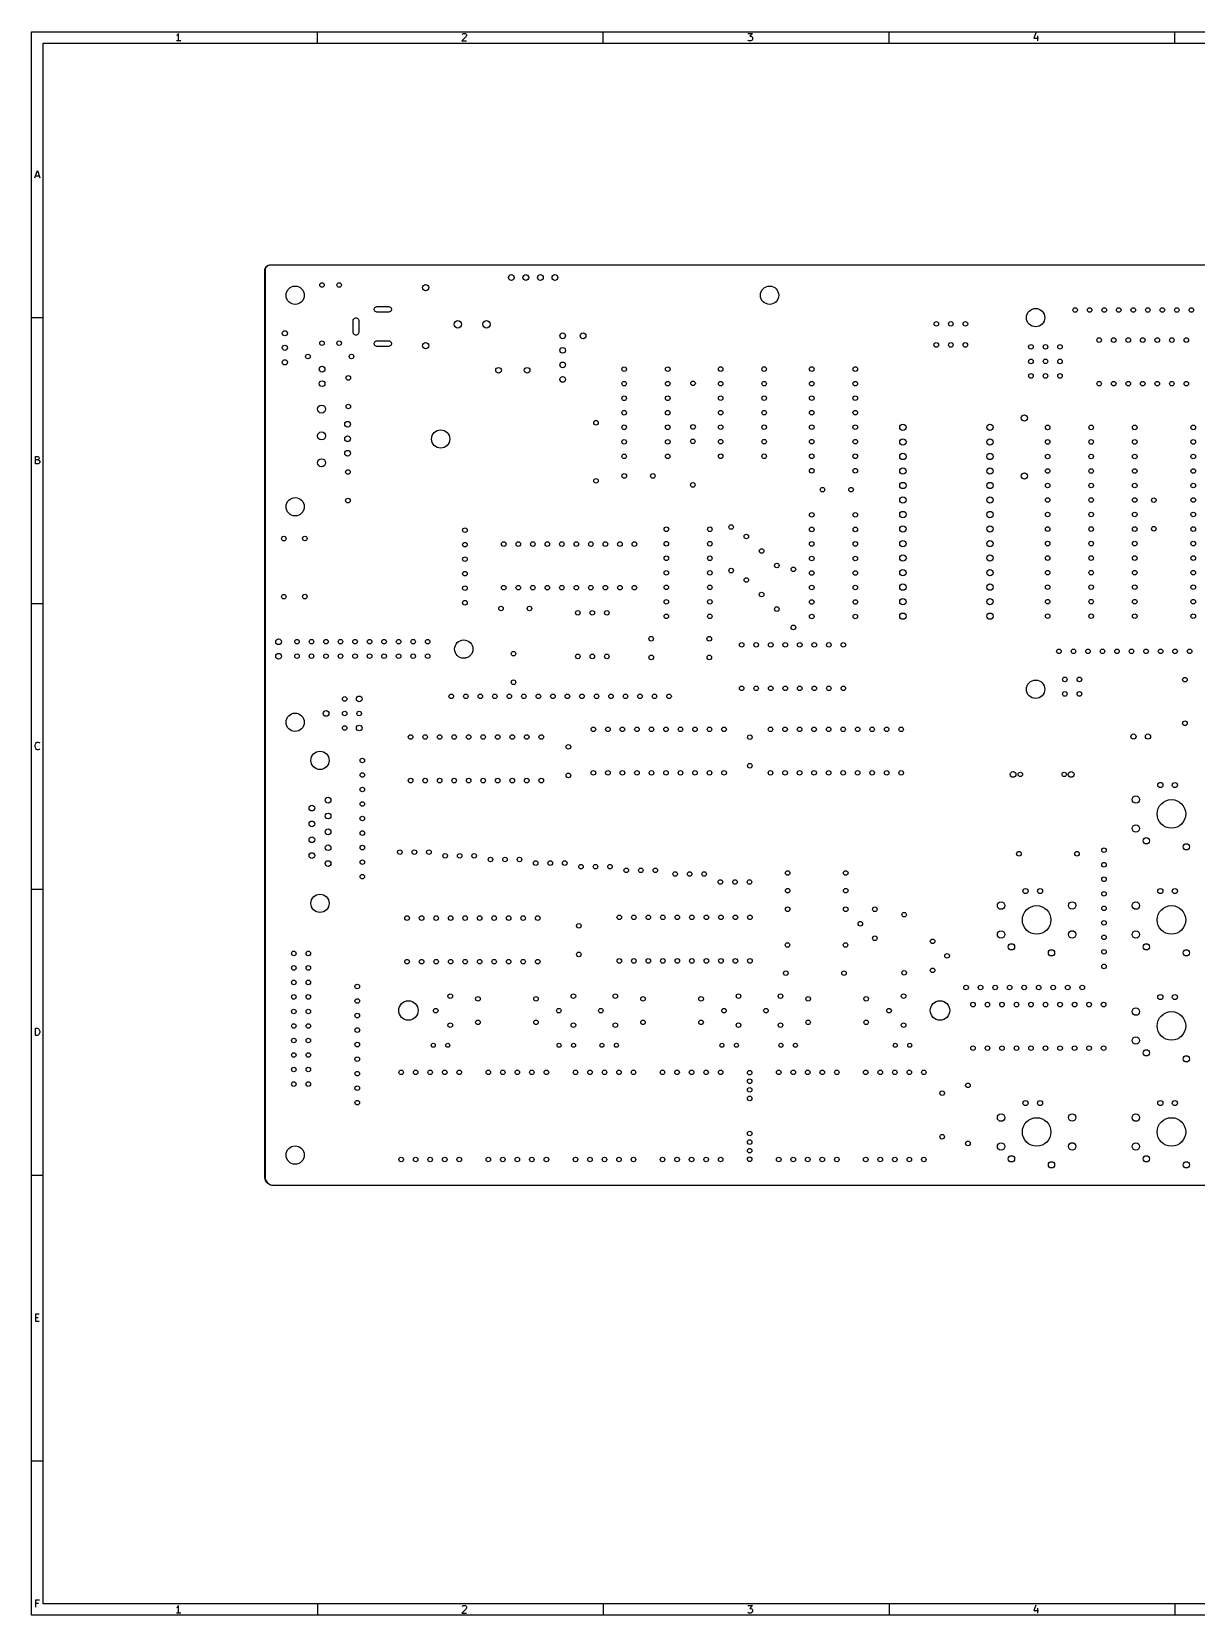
# Model space of a CAD drawing. Extents: x 10 to 416, y -287 to -10.
# Drawn here: x 10 to 213.8, y -287 to -10 of the extents above; entities that cross this region are included whole.
import ezdxf

# ---------------------------------------------------------------- set-up
doc = ezdxf.new("R2010")
doc.units = 0
doc.layers.add('BLACK', color=7, linetype='CONTINUOUS')

msp = doc.modelspace()

# ---------------------------------------------------------------- linework, layer by layer
at = {"layer": 'BLACK', "linetype": 'CONTINUOUS'}
for p, q in [((10, -10), (409.989, -10)), ((10, -287.0022), (10, -10)), ((35.470112, -10.603128), (35.346303, -10.665033)), ((35.593922, -10.479319), (35.470112, -10.603128)), ((35.717731, -10.293604), (35.593922, -10.479319)), ((35.717731, -11.593604), (35.717731, -10.293604)), ((60, -12), (60, -10)), ((86.027255, -10.850747), (85.284398, -11.593604)), ((85.346303, -10.417414), (85.408207, -10.355509)), ((85.408207, -10.355509), (85.532017, -10.293604)), ((85.532017, -10.293604), (85.841541, -10.293604)), ((85.841541, -10.293604), (85.96535, -10.355509)), ((85.96535, -10.355509), (86.027255, -10.417414)), ((86.027255, -10.417414), (86.08916, -10.541223)), ((86.08916, -10.665033), (86.027255, -10.850747)), ((86.08916, -10.541223), (86.08916, -10.665033)), ((110, -12), (110, -10)), ((135.284398, -10.293604), (136.08916, -10.293604)), ((136.08916, -10.293604), (135.655826, -10.788842)), ((135.655826, -10.788842), (135.841541, -10.788842)), ((135.841541, -10.788842), (135.96535, -10.850747)), ((135.96535, -10.850747), (136.027255, -10.912652)), ((136.027255, -10.912652), (136.08916, -11.036461)), ((136.08916, -11.036461), (136.08916, -11.345985)), ((160, -12), (160, -10)), ((185.655826, -10.2317), (185.346303, -11.160271)), ((185.96535, -10.726938), (185.96535, -11.593604)), ((210, -12), (210, -10)), ((12, -12), (407.989, -12)), ((12, -285.0022), (12, -12)), ((36.08916, -11.593604), (35.346303, -11.593604)), ((85.284398, -11.593604), (86.08916, -11.593604)), ((135.346303, -11.5317), (135.284398, -11.469795)), ((135.470112, -11.593604), (135.346303, -11.5317)), ((135.841541, -11.593604), (135.470112, -11.593604)), ((135.96535, -11.5317), (135.841541, -11.593604)), ((136.027255, -11.469795), (135.96535, -11.5317)), ((136.08916, -11.345985), (136.027255, -11.469795)), ((185.346303, -11.160271), (186.151064, -11.160271)), ((10.566666, -35.593604), (10.999999, -34.293604)), ((10.690476, -35.222176), (11.309523, -35.222176)), ((10.999999, -34.293604), (11.433333, -35.593604)), ((50.775, -51.8), (50.790572, -51.622011)), ((50.775, -210.274975), (50.775, -51.8)), ((50.790572, -51.622011), (50.836815, -51.449429)), ((50.854625, -51.546688), (50.825, -51.714699)), ((50.825, -51.714699), (50.825, -51.8)), ((50.825, -51.8), (50.825, -210.27827)), ((50.836815, -51.449429), (50.912324, -51.2875)), ((50.912975, -51.386373), (50.854625, -51.546688)), ((50.912324, -51.2875), (51.014804, -51.141143)), ((50.998276, -51.238627), (50.912975, -51.386373)), ((51.107938, -51.107938), (50.998276, -51.238627)), ((51.014804, -51.141143), (51.141143, -51.014804)), ((51.238627, -50.998276), (51.107938, -51.107938)), ((51.141143, -51.014804), (51.2875, -50.912324)), ((51.386373, -50.912975), (51.238627, -50.998276)), ((51.2875, -50.912324), (51.449429, -50.836815)), ((51.546688, -50.854625), (51.386373, -50.912975)), ((51.449429, -50.836815), (51.622011, -50.790572)), ((51.714699, -50.825), (51.546688, -50.854625)), ((51.622011, -50.790572), (51.8, -50.775)), ((51.8, -50.825), (51.714699, -50.825)), ((51.8, -50.775), (298.474697, -50.775)), ((298.474697, -50.825), (51.8, -50.825)), ((70.040911, -58.259493), (70.133207, -58.167197)), ((70.133207, -58.167197), (70.246246, -58.101934)), ((70.246246, -58.101934), (70.372325, -58.068152)), ((70.372325, -58.068152), (70.437588, -58.063874)), ((70.437588, -58.063874), (72.437588, -58.063874)), ((72.437588, -58.063874), (72.502851, -58.068152)), ((72.502851, -58.068152), (72.62893, -58.101934)), ((72.62893, -58.101934), (72.741969, -58.167197)), ((72.741969, -58.167197), (72.834265, -58.259493)), ((10, -60), (12, -60)), ((66.237588, -60.563874), (66.241866, -60.498611)), ((66.237588, -62.563874), (66.237588, -60.563874)), ((66.241866, -60.498611), (66.275648, -60.372532)), ((66.275648, -60.372532), (66.340911, -60.259493)), ((66.340911, -60.259493), (66.433207, -60.167197)), ((66.433207, -60.167197), (66.546246, -60.101934)), ((66.546246, -60.101934), (66.672325, -60.068152)), ((66.672325, -60.068152), (66.802851, -60.068152)), ((66.802851, -60.068152), (66.92893, -60.101934)), ((66.92893, -60.101934), (67.041969, -60.167197)), ((67.041969, -60.167197), (67.134265, -60.259493)), ((67.134265, -60.259493), (67.199528, -60.372532)), ((67.199528, -60.372532), (67.23331, -60.498611)), ((67.23331, -60.498611), (67.237588, -60.563874)), ((67.237588, -60.563874), (67.237588, -62.563874)), ((69.941866, -58.498611), (69.975648, -58.372532)), ((69.941866, -58.629137), (69.941866, -58.498611)), ((69.975648, -58.755216), (69.941866, -58.629137)), ((69.975648, -58.372532), (70.040911, -58.259493)), ((70.040911, -58.868255), (69.975648, -58.755216)), ((70.133207, -58.960551), (70.040911, -58.868255)), ((70.246246, -59.025814), (70.133207, -58.960551)), ((70.372325, -59.059596), (70.246246, -59.025814)), ((70.437588, -59.063874), (70.372325, -59.059596)), ((72.437588, -59.063874), (70.437588, -59.063874)), ((72.502851, -59.059596), (72.437588, -59.063874)), ((72.62893, -59.025814), (72.502851, -59.059596)), ((72.741969, -58.960551), (72.62893, -59.025814)), ((72.834265, -58.868255), (72.741969, -58.960551)), ((72.834265, -58.259493), (72.899528, -58.372532)), ((72.899528, -58.755216), (72.834265, -58.868255)), ((72.899528, -58.372532), (72.93331, -58.498611)), ((72.93331, -58.629137), (72.899528, -58.755216)), ((72.93331, -58.498611), (72.93331, -58.629137)), ((66.241866, -62.629137), (66.237588, -62.563874)), ((66.275648, -62.755216), (66.241866, -62.629137)), ((66.340911, -62.868255), (66.275648, -62.755216)), ((66.433207, -62.960551), (66.340911, -62.868255)), ((66.546246, -63.025814), (66.433207, -62.960551)), ((66.672325, -63.059596), (66.546246, -63.025814)), ((66.802851, -63.059596), (66.672325, -63.059596)), ((66.92893, -63.025814), (66.802851, -63.059596)), ((67.041969, -62.960551), (66.92893, -63.025814)), ((67.134265, -62.868255), (67.041969, -62.960551)), ((67.199528, -62.755216), (67.134265, -62.868255)), ((67.23331, -62.629137), (67.199528, -62.755216)), ((67.237588, -62.563874), (67.23331, -62.629137)), ((69.941866, -64.498611), (69.975648, -64.372532)), ((69.941866, -64.629137), (69.941866, -64.498611)), ((69.975648, -64.755216), (69.941866, -64.629137)), ((69.975648, -64.372532), (70.040911, -64.259493)), ((70.040911, -64.868255), (69.975648, -64.755216)), ((70.040911, -64.259493), (70.133207, -64.167197)), ((70.133207, -64.960551), (70.040911, -64.868255)), ((70.133207, -64.167197), (70.246246, -64.101934)), ((70.246246, -65.025814), (70.133207, -64.960551)), ((70.246246, -64.101934), (70.372325, -64.068152)), ((70.372325, -65.059596), (70.246246, -65.025814)), ((70.372325, -64.068152), (70.437588, -64.063874)), ((70.437588, -65.063874), (70.372325, -65.059596)), ((70.437588, -64.063874), (72.437588, -64.063874)), ((72.437588, -65.063874), (70.437588, -65.063874)), ((72.437588, -64.063874), (72.502851, -64.068152)), ((72.502851, -65.059596), (72.437588, -65.063874)), ((72.502851, -64.068152), (72.62893, -64.101934)), ((72.62893, -65.025814), (72.502851, -65.059596)), ((72.62893, -64.101934), (72.741969, -64.167197)), ((72.741969, -64.960551), (72.62893, -65.025814)), ((72.741969, -64.167197), (72.834265, -64.259493)), ((72.834265, -64.868255), (72.741969, -64.960551)), ((72.834265, -64.259493), (72.899528, -64.372532)), ((72.899528, -64.755216), (72.834265, -64.868255)), ((72.899528, -64.372532), (72.93331, -64.498611)), ((72.93331, -64.629137), (72.899528, -64.755216)), ((72.93331, -64.498611), (72.93331, -64.629137)), ((10.659523, -85.593604), (10.659523, -84.293604)), ((10.659523, -84.293604), (11.092857, -84.293604)), ((11.092857, -84.912652), (10.659523, -84.912652)), ((11.154761, -85.593604), (10.659523, -85.593604)), ((11.092857, -84.293604), (11.216666, -84.355509)), ((11.216666, -84.850747), (11.092857, -84.912652)), ((11.092857, -84.912652), (11.278571, -84.974557)), ((11.278571, -85.5317), (11.154761, -85.593604)), ((11.216666, -84.355509), (11.278571, -84.417414)), ((11.278571, -84.788842), (11.216666, -84.850747)), ((11.278571, -84.417414), (11.340476, -84.541223)), ((11.340476, -84.665033), (11.278571, -84.788842)), ((11.278571, -84.974557), (11.340476, -85.036461)), ((11.340476, -85.469795), (11.278571, -85.5317)), ((11.340476, -84.541223), (11.340476, -84.665033)), ((11.340476, -85.036461), (11.40238, -85.160271)), ((11.40238, -85.345985), (11.340476, -85.469795)), ((11.40238, -85.160271), (11.40238, -85.345985)), ((10, -110), (12, -110)), ((10.597619, -134.850747), (10.659523, -134.603128)), ((10.597619, -135.036461), (10.597619, -134.850747)), ((10.659523, -135.28408), (10.597619, -135.036461)), ((10.659523, -134.603128), (10.721428, -134.479319)), ((10.721428, -135.40789), (10.659523, -135.28408)), ((10.721428, -134.479319), (10.845238, -134.355509)), ((10.845238, -135.5317), (10.721428, -135.40789)), ((10.845238, -134.355509), (11.030952, -134.293604)), ((11.030952, -135.593604), (10.845238, -135.5317)), ((11.030952, -134.293604), (11.154761, -134.293604)), ((11.154761, -135.593604), (11.030952, -135.593604)), ((11.154761, -134.293604), (11.340476, -134.355509)), ((11.340476, -135.5317), (11.154761, -135.593604)), ((11.340476, -134.355509), (11.40238, -134.417414)), ((11.40238, -135.469795), (11.340476, -135.5317)), ((10, -160), (12, -160)), ((10.659523, -185.593604), (10.659523, -184.293604)), ((10.659523, -184.293604), (10.969047, -184.293604)), ((10.969047, -184.293604), (11.154761, -184.355509)), ((11.154761, -185.5317), (10.969047, -185.593604)), ((11.154761, -184.355509), (11.278571, -184.479319)), ((11.278571, -185.40789), (11.154761, -185.5317)), ((11.278571, -184.479319), (11.340476, -184.603128)), ((11.340476, -185.28408), (11.278571, -185.40789)), ((11.340476, -184.603128), (11.40238, -184.850747)), ((11.40238, -185.036461), (11.340476, -185.28408)), ((11.40238, -184.850747), (11.40238, -185.036461)), ((10.969047, -185.593604), (10.659523, -185.593604)), ((10, -210), (12, -210)), ((50.773927, -210.278284), (50.775, -210.274975)), ((50.773938, -210.278284), (50.773927, -210.278284)), ((50.789819, -210.49855), (50.773938, -210.278284)), ((50.836886, -210.714314), (50.789819, -210.49855)), ((50.825, -210.27827), (50.823941, -210.283593)), ((50.823941, -210.283593), (50.824, -210.38538)), ((50.824, -210.38538), (50.854612, -210.597432)), ((50.914181, -210.921183), (50.836886, -210.714314)), ((50.854612, -210.597432), (50.915092, -210.802968)), ((51.02013, -211.114946), (50.914181, -210.921183)), ((50.915092, -210.802968), (51.004208, -210.997804)), ((51.004208, -210.997804), (51.120146, -211.177974)), ((51.152577, -211.291658), (51.02013, -211.114946)), ((51.120146, -211.177974), (51.260545, -211.33981)), ((51.308825, -211.447721), (51.152577, -211.291658)), ((51.260545, -211.33981), (51.422547, -211.480018)), ((51.485693, -211.579959), (51.308825, -211.447721)), ((51.422547, -211.480018), (51.602854, -211.595742)), ((51.679581, -211.685679), (51.485693, -211.579959)), ((51.602854, -211.595742), (51.797796, -211.684628)), ((51.886541, -211.76273), (51.679581, -211.685679)), ((51.797796, -211.684628), (52.003403, -211.744865)), ((52.102361, -211.809541), (51.886541, -211.76273)), ((52.003403, -211.744865), (52.21549, -211.775227)), ((52.322621, -211.82516), (52.102361, -211.809541)), ((52.21549, -211.775227), (52.322615, -211.775162)), ((52.322615, -211.775162), (52.32262, -211.775163)), ((52.32262, -211.775163), (52.32263, -211.775162)), ((52.32263, -211.825162), (52.322621, -211.82516)), ((52.32263, -211.775162), (298.4777, -211.775162)), ((52.322645, -211.825162), (52.32263, -211.825162)), ((298.4777, -211.825162), (52.322645, -211.825162)), ((10.721428, -235.593604), (10.721428, -234.293604)), ((10.721428, -234.293604), (11.340476, -234.293604)), ((10.721428, -234.912652), (11.154762, -234.912652)), ((11.340476, -235.593604), (10.721428, -235.593604)), ((10, -260), (12, -260)), ((10.75238, -285.593604), (10.75238, -284.293604)), ((10.75238, -284.293604), (11.371428, -284.293604)), ((11.185714, -284.912652), (10.75238, -284.912652)), ((407.989, -285.0022), (12, -285.0022)), ((35.717731, -285.295804), (35.593922, -285.481519)), ((35.717731, -286.595804), (35.717731, -285.295804)), ((60, -285.0022), (60, -287.0022)), ((85.408207, -285.357709), (85.532017, -285.295804)), ((85.532017, -285.295804), (85.841541, -285.295804)), ((85.841541, -285.295804), (85.96535, -285.357709)), ((110, -285.0022), (110, -287.0022)), ((135.284398, -285.295804), (136.08916, -285.295804)), ((136.08916, -285.295804), (135.655826, -285.791042)), ((160, -285.0022), (160, -287.0022)), ((185.655826, -285.2339), (185.346303, -286.162471)), ((210, -285.0022), (210, -287.0022)), ((409.989, -287.0022), (10, -287.0022)), ((35.470112, -285.605328), (35.346303, -285.667233)), ((36.08916, -286.595804), (35.346303, -286.595804)), ((35.593922, -285.481519), (35.470112, -285.605328)), ((86.027255, -285.852947), (85.284398, -286.595804)), ((85.284398, -286.595804), (86.08916, -286.595804)), ((85.346303, -285.419614), (85.408207, -285.357709)), ((85.96535, -285.357709), (86.027255, -285.419614)), ((86.027255, -285.419614), (86.08916, -285.543423)), ((86.08916, -285.667233), (86.027255, -285.852947)), ((86.08916, -285.543423), (86.08916, -285.667233)), ((135.346303, -286.5339), (135.284398, -286.471995)), ((135.470112, -286.595804), (135.346303, -286.5339)), ((135.841541, -286.595804), (135.470112, -286.595804)), ((135.655826, -285.791042), (135.841541, -285.791042)), ((135.841541, -285.791042), (135.96535, -285.852947)), ((135.96535, -286.5339), (135.841541, -286.595804)), ((135.96535, -285.852947), (136.027255, -285.914852)), ((136.027255, -286.471995), (135.96535, -286.5339)), ((136.027255, -285.914852), (136.08916, -286.038661)), ((136.08916, -286.348185), (136.027255, -286.471995)), ((136.08916, -286.038661), (136.08916, -286.348185)), ((185.346303, -286.162471), (186.151064, -286.162471)), ((185.96535, -285.729138), (185.96535, -286.595804))]:
    msp.add_line(p, q, dxfattribs=at)
at = {"layer": 'BLACK'}
for centre, radius in [((93.92, -53), 0.5), ((96.46, -53), 0.5), ((99, -53), 0.5), ((101.54, -53), 0.5), ((56.1, -56.1), 1.6), ((60.802551, -54.315826), 0.4), ((63.802551, -54.315826), 0.4), ((78.917341, -54.769168), 0.55), ((139.1, -56.1), 1.6), ((84.566412, -61.186178), 0.65), ((89.566412, -61.186178), 0.65), ((168.277551, -61.092826), 0.4), ((170.817551, -61.092826), 0.4), ((173.357551, -61.092826), 0.4), ((185.639411, -60.017121), 1.6), ((192.569494, -58.691009), 0.4), ((195.109494, -58.691009), 0.4), ((197.649494, -58.691009), 0.4), ((200.189494, -58.691009), 0.4), ((202.729494, -58.691009), 0.4), ((205.269494, -58.691009), 0.4), ((207.809494, -58.691009), 0.4), ((210.349494, -58.691009), 0.4), ((212.889494, -58.691009), 0.4), ((54.302551, -62.755826), 0.45), ((102.906494, -63.201009), 0.5), ((106.464457, -63.203946), 0.5), ((196.770848, -63.941009), 0.4), ((199.310848, -63.941009), 0.4), ((201.850848, -63.941009), 0.4), ((204.390848, -63.941009), 0.4), ((206.930848, -63.941009), 0.4), ((209.470848, -63.941009), 0.4), ((212.010848, -63.941009), 0.4), ((54.302551, -65.295826), 0.45), ((58.336906, -66.809735), 0.4), ((60.802551, -64.475826), 0.4), ((63.802551, -64.475826), 0.4), ((65.956906, -66.809735), 0.4), ((78.917341, -64.929168), 0.55), ((102.906494, -65.741009), 0.5), ((168.262551, -64.795826), 0.4), ((170.802551, -64.795826), 0.4), ((173.342551, -64.795826), 0.4), ((184.828558, -65.135403), 0.4), ((187.372418, -65.12926), 0.4), ((189.912571, -65.131675), 0.4), ((54.302551, -67.835826), 0.45), ((60.802551, -69.030826), 0.5), ((91.683494, -69.232009), 0.5), ((96.683494, -69.232009), 0.5), ((102.906494, -68.281009), 0.5), ((113.660848, -69.036009), 0.4), ((121.280848, -69.036009), 0.4), ((130.543848, -69.021009), 0.4), ((138.163848, -69.021009), 0.4), ((146.474848, -69.021009), 0.4), ((154.094848, -69.021009), 0.4), ((184.828558, -67.675403), 0.4), ((187.372418, -67.66926), 0.4), ((189.912571, -67.671675), 0.4), ((60.802551, -71.570826), 0.5), ((65.403848, -70.560009), 0.4), ((102.906494, -70.821009), 0.5), ((113.660848, -71.576009), 0.4), ((121.280848, -71.576009), 0.4), ((125.711848, -71.512009), 0.4), ((130.543848, -71.561009), 0.4), ((138.163848, -71.561009), 0.4), ((146.474848, -71.561009), 0.4), ((154.094848, -71.561009), 0.4), ((184.828558, -70.215403), 0.4), ((187.372418, -70.20926), 0.4), ((189.912571, -70.211675), 0.4), ((196.770848, -71.561009), 0.4), ((199.310848, -71.561009), 0.4), ((201.850848, -71.561009), 0.4), ((204.390848, -71.561009), 0.4), ((206.930848, -71.561009), 0.4), ((209.470848, -71.561009), 0.4), ((212.010848, -71.561009), 0.4), ((113.660848, -74.116009), 0.4), ((121.280848, -74.116009), 0.4), ((130.543848, -74.101009), 0.4), ((138.163848, -74.101009), 0.4), ((146.474848, -74.101009), 0.4), ((154.094848, -74.101009), 0.4), ((60.712381, -76.003684), 0.7), ((65.403848, -75.560009), 0.4), ((113.660848, -76.656009), 0.4), ((121.280848, -76.656009), 0.4), ((130.543848, -76.641009), 0.4), ((138.163848, -76.641009), 0.4), ((146.474848, -76.641009), 0.4), ((154.094848, -76.641009), 0.4), ((183.682848, -77.562009), 0.55), ((60.712381, -80.702684), 0.7), ((65.273494, -78.659009), 0.5), ((81.554894, -81.249809), 1.6), ((108.738494, -78.400009), 0.4), ((113.660848, -79.196009), 0.4), ((121.280848, -79.196009), 0.4), ((125.711848, -79.132009), 0.4), ((130.543848, -79.181009), 0.4), ((138.163848, -79.181009), 0.4), ((146.474848, -79.181009), 0.4), ((154.094848, -79.181009), 0.4), ((162.418848, -79.219009), 0.55), ((177.658848, -79.219009), 0.55), ((187.749848, -79.219009), 0.4), ((195.369848, -79.219009), 0.4), ((202.989848, -79.219009), 0.4), ((213.222494, -79.219009), 0.4), ((65.273494, -81.199009), 0.5), ((113.660848, -81.736009), 0.4), ((121.280848, -81.736009), 0.4), ((125.682494, -81.654363), 0.4), ((130.543848, -81.721009), 0.4), ((138.163848, -81.721009), 0.4), ((146.474848, -81.721009), 0.4), ((154.094848, -81.721009), 0.4), ((162.418848, -81.759009), 0.55), ((177.658848, -81.759009), 0.55), ((187.749848, -81.759009), 0.4), ((195.369848, -81.759009), 0.4), ((202.989848, -81.759009), 0.4), ((213.222494, -81.759009), 0.4), ((60.712381, -85.401684), 0.7), ((65.273494, -83.739009), 0.5), ((113.660848, -84.276009), 0.4), ((121.280848, -84.276009), 0.4), ((130.543848, -84.261009), 0.4), ((138.163848, -84.261009), 0.4), ((146.474848, -84.261009), 0.4), ((154.094848, -84.261009), 0.4), ((162.418848, -84.299009), 0.55), ((177.658848, -84.299009), 0.55), ((187.749848, -84.299009), 0.4), ((195.369848, -84.299009), 0.4), ((202.989848, -84.299009), 0.4), ((213.222494, -84.299009), 0.4), ((65.328848, -87.022009), 0.4), ((108.738494, -88.560009), 0.4), ((113.679494, -87.704009), 0.4), ((118.679494, -87.704009), 0.4), ((146.474848, -86.801009), 0.4), ((154.094848, -86.801009), 0.4), ((162.418848, -86.839009), 0.55), ((177.658848, -86.839009), 0.55), ((183.682848, -87.722009), 0.55), ((187.749848, -86.839009), 0.4), ((195.369848, -86.839009), 0.4), ((202.989848, -86.839009), 0.4), ((213.222494, -86.839009), 0.4), ((125.682494, -89.274363), 0.4), ((148.358494, -90.102009), 0.4), ((153.358494, -90.102009), 0.4), ((162.418848, -89.379009), 0.55), ((162.418848, -91.919009), 0.55), ((177.658848, -89.379009), 0.55), ((177.658848, -91.919009), 0.55), ((187.749848, -89.379009), 0.4), ((195.369848, -89.379009), 0.4), ((202.989848, -89.379009), 0.4), ((213.222494, -89.379009), 0.4), ((56.1, -93.1), 1.6), ((65.328848, -92.022009), 0.4), ((146.481371, -94.520924), 0.4), ((154.101371, -94.520924), 0.4), ((162.418848, -94.459009), 0.55), ((177.658848, -94.459009), 0.55), ((187.749848, -91.919009), 0.4), ((187.749848, -94.459009), 0.4), ((195.369848, -91.919009), 0.4), ((195.369848, -94.459009), 0.4), ((202.989848, -91.919009), 0.4), ((202.989848, -94.459009), 0.4), ((206.317494, -91.946009), 0.4), ((213.222494, -91.919009), 0.4), ((213.222494, -94.459009), 0.4), ((85.802551, -97.185826), 0.4), ((121.035875, -97.029152), 0.4), ((128.655875, -97.029152), 0.4), ((132.374349, -96.642508), 0.4), ((146.481371, -97.060924), 0.4), ((154.101371, -97.060924), 0.4), ((162.418848, -96.999009), 0.55), ((177.658848, -96.999009), 0.55), ((187.749848, -96.999009), 0.4), ((195.369848, -96.999009), 0.4), ((202.989848, -96.999009), 0.4), ((206.317494, -96.946009), 0.4), ((213.222494, -96.999009), 0.4), ((54.113494, -98.668009), 0.4), ((57.796494, -98.654009), 0.4), ((85.802551, -99.725826), 0.4), ((92.595848, -99.623009), 0.4), ((95.135848, -99.623009), 0.4), ((97.675848, -99.623009), 0.4), ((100.215848, -99.623009), 0.4), ((102.755848, -99.623009), 0.4), ((105.295848, -99.623009), 0.4), ((107.835848, -99.623009), 0.4), ((110.375848, -99.623009), 0.4), ((112.915848, -99.623009), 0.4), ((115.455848, -99.623009), 0.4), ((121.035875, -99.569152), 0.4), ((128.655875, -99.569152), 0.4), ((135.036682, -98.293508), 0.4), ((146.481371, -99.600924), 0.4), ((154.101371, -99.600924), 0.4), ((162.418848, -99.539009), 0.55), ((177.658848, -99.539009), 0.55), ((187.749848, -99.539009), 0.4), ((195.369848, -99.539009), 0.4), ((202.989848, -99.539009), 0.4), ((213.222494, -99.539009), 0.4), ((85.802551, -102.265826), 0.4), ((121.035875, -102.109152), 0.4), ((128.655875, -102.109152), 0.4), ((137.699015, -100.833508), 0.4), ((146.481371, -102.140924), 0.4), ((154.101371, -102.140924), 0.4), ((162.418848, -102.079009), 0.55), ((177.658848, -102.079009), 0.55), ((187.749848, -102.079009), 0.4), ((195.369848, -102.079009), 0.4), ((202.989848, -102.079009), 0.4), ((213.222494, -102.079009), 0.4), ((85.802551, -104.805826), 0.4), ((121.035875, -104.649152), 0.4), ((128.655875, -104.649152), 0.4), ((132.374349, -104.262508), 0.4), ((140.361348, -103.373508), 0.4), ((143.273494, -104.045009), 0.4), ((146.481371, -104.680924), 0.4), ((154.101371, -104.680924), 0.4), ((162.418848, -104.619009), 0.55), ((177.658848, -104.619009), 0.55), ((187.749848, -104.619009), 0.4), ((195.369848, -104.619009), 0.4), ((202.989848, -104.619009), 0.4), ((213.222494, -104.619009), 0.4), ((85.802551, -107.345826), 0.4), ((92.595848, -107.243009), 0.4), ((95.135848, -107.243009), 0.4), ((97.675848, -107.243009), 0.4), ((100.215848, -107.243009), 0.4), ((102.755848, -107.243009), 0.4), ((105.295848, -107.243009), 0.4), ((107.835848, -107.243009), 0.4), ((110.375848, -107.243009), 0.4), ((112.915848, -107.243009), 0.4), ((115.455848, -107.243009), 0.4), ((121.035875, -107.189152), 0.4), ((128.655875, -107.189152), 0.4), ((135.036682, -105.913508), 0.4), ((146.481371, -107.220924), 0.4), ((154.101371, -107.220924), 0.4), ((162.418848, -107.159009), 0.55), ((177.658848, -107.159009), 0.55), ((187.749848, -107.159009), 0.4), ((195.369848, -107.159009), 0.4), ((202.989848, -107.159009), 0.4), ((213.222494, -107.159009), 0.4), ((54.113494, -108.828009), 0.4), ((57.796494, -108.814009), 0.4), ((85.802551, -109.885826), 0.4), ((92.106494, -110.891009), 0.4), ((97.106494, -110.891009), 0.4), ((121.035875, -109.729152), 0.4), ((128.655875, -109.729152), 0.4), ((137.699015, -108.453508), 0.4), ((140.361348, -110.993508), 0.4), ((146.481371, -109.760924), 0.4), ((154.101371, -109.760924), 0.4), ((162.418848, -109.699009), 0.55), ((177.658848, -109.699009), 0.55), ((187.749848, -109.699009), 0.4), ((195.369848, -109.699009), 0.4), ((202.989848, -109.699009), 0.4), ((213.222494, -109.699009), 0.4), ((105.545494, -111.651009), 0.4), ((108.085494, -111.651009), 0.4), ((110.625494, -111.651009), 0.4), ((121.035875, -112.269152), 0.4), ((128.655875, -112.269152), 0.4), ((146.481371, -112.300924), 0.4), ((154.101371, -112.300924), 0.4), ((162.418848, -112.239009), 0.55), ((177.658848, -112.239009), 0.55), ((187.749848, -112.239009), 0.4), ((195.369848, -112.239009), 0.4), ((202.989848, -112.239009), 0.4), ((213.222494, -112.239009), 0.4), ((53.202767, -116.70915), 0.5), ((56.42, -116.7), 0.4), ((58.96, -116.7), 0.4), ((61.5, -116.7), 0.4), ((64.04, -116.7), 0.4), ((66.58, -116.7), 0.4), ((69.12, -116.7), 0.4), ((71.66, -116.7), 0.4), ((74.2, -116.7), 0.4), ((76.74, -116.7), 0.4), ((79.28, -116.7), 0.4), ((118.390494, -116.180009), 0.4), ((128.550494, -116.180009), 0.4), ((143.273494, -114.205009), 0.4), ((53.202767, -119.253042), 0.5), ((56.42, -119.24), 0.4), ((58.96, -119.24), 0.4), ((61.5, -119.24), 0.4), ((64.04, -119.24), 0.4), ((66.58, -119.24), 0.4), ((69.12, -119.24), 0.4), ((71.66, -119.24), 0.4), ((74.2, -119.24), 0.4), ((76.74, -119.24), 0.4), ((79.28, -119.24), 0.4), ((85.6, -118), 1.6), ((94.302551, -118.795826), 0.4), ((105.545494, -119.271009), 0.4), ((108.085494, -119.271009), 0.4), ((110.625494, -119.271009), 0.4), ((118.395494, -119.448009), 0.4), ((128.555494, -119.448009), 0.4), ((134.221848, -117.246009), 0.4), ((136.761848, -117.246009), 0.4), ((139.301848, -117.246009), 0.4), ((141.841848, -117.246009), 0.4), ((144.381848, -117.246009), 0.4), ((146.921848, -117.246009), 0.4), ((149.461848, -117.246009), 0.4), ((152.001848, -117.246009), 0.4), ((189.727494, -118.381009), 0.4), ((192.267494, -118.381009), 0.4), ((194.807494, -118.381009), 0.4), ((197.347494, -118.381009), 0.4), ((199.887494, -118.381009), 0.4), ((202.427494, -118.381009), 0.4), ((204.967494, -118.381009), 0.4), ((207.507494, -118.381009), 0.4), ((210.047494, -118.381009), 0.4), ((212.587494, -118.381009), 0.4), ((94.302551, -123.795826), 0.4), ((134.221848, -124.866009), 0.4), ((136.761848, -124.866009), 0.4), ((139.301848, -124.866009), 0.4), ((141.841848, -124.866009), 0.4), ((144.381848, -124.866009), 0.4), ((146.921848, -124.866009), 0.4), ((149.461848, -124.866009), 0.4), ((152.001848, -124.866009), 0.4), ((185.639194, -125.017109), 1.6), ((190.763515, -123.296381), 0.4), ((193.303515, -123.296381), 0.4), ((211.764848, -123.345009), 0.4), ((64.762551, -126.715827), 0.4), ((67.302551, -126.715826), 0.5), ((83.412848, -126.251009), 0.4), ((85.952848, -126.251009), 0.4), ((88.492848, -126.251009), 0.4), ((91.032848, -126.251009), 0.4), ((93.572848, -126.251009), 0.4), ((96.112848, -126.251009), 0.4), ((98.652848, -126.251009), 0.4), ((101.192848, -126.251009), 0.4), ((103.732848, -126.251009), 0.4), ((106.272848, -126.251009), 0.4), ((108.812848, -126.251009), 0.4), ((111.352848, -126.251009), 0.4), ((113.892848, -126.251009), 0.4), ((116.432848, -126.251009), 0.4), ((118.972848, -126.251009), 0.4), ((121.512848, -126.251009), 0.4), ((190.765108, -125.836486), 0.4), ((193.305108, -125.836486), 0.4), ((56.098743, -130.795826), 1.6), ((61.502551, -129.255826), 0.5), ((64.762551, -129.255826), 0.4), ((67.302551, -129.255826), 0.4), ((64.762551, -131.795826), 0.4), ((67.302551, -131.795826), 0.5), ((108.277494, -132.025009), 0.4), ((110.817494, -132.025009), 0.4), ((113.357494, -132.025009), 0.4), ((115.897494, -132.025009), 0.4), ((118.437494, -132.025009), 0.4), ((120.977494, -132.025009), 0.4), ((123.517494, -132.025009), 0.4), ((126.057494, -132.025009), 0.4), ((128.597494, -132.025009), 0.4), ((131.137494, -132.025009), 0.4), ((139.270848, -132.025009), 0.4), ((141.810848, -132.025009), 0.4), ((144.350848, -132.025009), 0.4), ((146.890848, -132.025009), 0.4), ((149.430848, -132.025009), 0.4), ((151.970848, -132.025009), 0.4), ((154.510848, -132.025009), 0.4), ((157.050848, -132.025009), 0.4), ((159.590848, -132.025009), 0.4), ((162.130848, -132.025009), 0.4), ((202.762551, -133.295826), 0.45), ((205.302551, -133.295826), 0.45), ((211.764848, -130.965009), 0.4), ((76.298848, -133.372009), 0.4), ((78.838848, -133.372009), 0.4), ((81.378848, -133.372009), 0.4), ((83.918848, -133.372009), 0.4), ((86.458848, -133.372009), 0.4), ((88.998848, -133.372009), 0.4), ((91.538848, -133.372009), 0.4), ((94.078848, -133.372009), 0.4), ((96.618848, -133.372009), 0.4), ((99.158848, -133.372009), 0.4), ((103.903494, -135.089009), 0.4), ((135.653494, -133.399009), 0.4), ((60.441848, -137.462164), 1.6), ((67.854848, -137.475826), 0.4), ((135.653494, -138.399009), 0.4), ((67.854848, -140.015826), 0.4), ((76.298848, -140.992009), 0.4), ((78.838848, -140.992009), 0.4), ((81.378848, -140.992009), 0.4), ((83.918848, -140.992009), 0.4), ((86.458848, -140.992009), 0.4), ((88.998848, -140.992009), 0.4), ((91.538848, -140.992009), 0.4), ((94.078848, -140.992009), 0.4), ((96.618848, -140.992009), 0.4), ((99.158848, -140.992009), 0.4), ((103.903494, -140.089009), 0.4), ((108.277494, -139.645009), 0.4), ((110.817494, -139.645009), 0.4), ((113.357494, -139.645009), 0.4), ((115.897494, -139.645009), 0.4), ((118.437494, -139.645009), 0.4), ((120.977494, -139.645009), 0.4), ((123.517494, -139.645009), 0.4), ((126.057494, -139.645009), 0.4), ((128.597494, -139.645009), 0.4), ((131.137494, -139.645009), 0.4), ((139.270848, -139.645009), 0.4), ((141.810848, -139.645009), 0.4), ((144.350848, -139.645009), 0.4), ((146.890848, -139.645009), 0.4), ((149.430848, -139.645009), 0.4), ((151.970848, -139.645009), 0.4), ((154.510848, -139.645009), 0.4), ((157.050848, -139.645009), 0.4), ((159.590848, -139.645009), 0.4), ((162.130848, -139.645009), 0.4), ((181.701622, -139.915315), 0.5), ((182.971622, -139.915315), 0.381), ((190.642422, -139.915315), 0.381), ((191.861622, -139.915315), 0.5), ((61.861848, -144.422164), 0.5), ((67.854848, -142.555826), 0.4), ((203.189494, -144.316009), 0.65), ((207.471029, -141.773381), 0.45), ((210.009729, -141.775367), 0.45), ((59.021848, -145.807164), 0.5), ((61.861848, -147.192164), 0.5), ((67.854848, -145.095826), 0.4), ((209.412494, -146.829009), 2.5), ((59.021848, -148.577164), 0.5), ((61.861848, -149.962164), 0.5), ((67.854848, -147.635826), 0.4), ((203.189494, -149.369009), 0.65), ((59.021848, -151.347164), 0.5), ((61.861848, -152.732164), 0.5), ((67.854848, -150.175826), 0.4), ((67.854848, -152.715826), 0.4), ((205.012494, -151.529009), 0.55), ((212.012494, -152.579009), 0.55), ((59.021848, -154.117164), 0.5), ((61.861848, -155.502164), 0.5), ((67.854848, -155.255826), 0.4), ((74.422848, -153.519009), 0.4), ((76.962848, -153.519009), 0.4), ((79.502848, -153.519009), 0.4), ((82.343705, -154.154009), 0.4), ((84.883705, -154.154009), 0.4), ((87.423705, -154.154009), 0.4), ((90.264562, -154.789009), 0.4), ((92.804562, -154.789009), 0.4), ((95.344562, -154.789009), 0.4), ((98.185419, -155.424009), 0.4), ((100.725419, -155.424009), 0.4), ((103.265419, -155.424009), 0.4), ((182.722551, -153.795826), 0.4), ((192.882551, -153.795826), 0.4), ((197.617551, -153.175826), 0.4), ((67.854848, -157.795826), 0.4), ((106.106276, -156.059009), 0.4), ((108.646276, -156.059009), 0.4), ((111.186276, -156.059009), 0.4), ((114.027133, -156.694009), 0.4), ((116.567133, -156.694009), 0.4), ((119.107133, -156.694009), 0.4), ((122.58299, -157.329009), 0.4), ((125.12299, -157.329009), 0.4), ((127.66299, -157.329009), 0.4), ((142.265494, -157.157009), 0.4), ((152.425494, -157.157009), 0.4), ((197.617551, -155.715826), 0.4), ((197.617551, -158.255826), 0.4), ((130.503848, -158.726009), 0.4), ((133.043848, -158.726009), 0.4), ((135.583848, -158.726009), 0.4), ((142.265494, -160.244009), 0.4), ((152.425494, -160.244009), 0.4), ((183.880383, -160.315381), 0.45), ((186.419083, -160.317367), 0.45), ((197.617551, -160.795826), 0.4), ((207.471029, -160.315381), 0.45), ((210.009729, -160.317367), 0.45), ((60.441848, -162.462164), 1.6), ((142.265494, -163.502009), 0.4), ((152.425494, -163.502009), 0.4), ((157.525494, -163.498009), 0.4), ((179.598848, -162.858009), 0.65), ((185.821848, -165.371009), 2.5), ((192.044848, -162.831009), 0.65), ((197.617551, -163.335826), 0.4), ((203.189494, -162.858009), 0.65), ((209.412494, -165.371009), 2.5), ((75.679494, -165.045009), 0.4), ((78.219494, -165.045009), 0.4), ((80.759494, -165.045009), 0.4), ((83.299494, -165.045009), 0.4), ((85.839494, -165.045009), 0.4), ((88.379494, -165.045009), 0.4), ((90.919494, -165.045009), 0.4), ((93.459494, -165.045009), 0.4), ((95.999494, -165.045009), 0.4), ((98.539494, -165.045009), 0.4), ((105.724494, -166.395009), 0.4), ((112.806494, -164.918009), 0.4), ((115.346494, -164.918009), 0.4), ((117.886494, -164.918009), 0.4), ((120.426494, -164.918009), 0.4), ((122.966494, -164.918009), 0.4), ((125.506494, -164.918009), 0.4), ((128.046494, -164.918009), 0.4), ((130.586494, -164.918009), 0.4), ((133.126494, -164.918009), 0.4), ((135.666494, -164.918009), 0.4), ((154.985494, -166.038009), 0.4), ((162.655, -164.453), 0.4), ((197.617551, -165.875826), 0.4), ((157.525494, -168.578009), 0.4), ((167.618494, -169.111363), 0.4), ((179.598848, -167.911009), 0.65), ((192.044848, -167.9002), 0.65), ((197.617551, -168.415826), 0.4), ((203.189494, -167.911009), 0.65), ((55.856848, -171.219826), 0.4), ((58.396848, -171.219826), 0.4), ((105.724494, -171.395009), 0.4), ((142.232494, -169.745009), 0.4), ((152.392494, -169.745009), 0.4), ((170.158494, -171.651363), 0.4), ((181.421848, -170.071009), 0.55), ((188.421848, -171.121009), 0.55), ((197.617551, -170.955826), 0.4), ((205.012494, -170.071009), 0.55), ((212.012494, -171.121009), 0.55), ((55.856848, -173.759826), 0.4), ((58.396848, -173.759826), 0.4), ((75.679494, -172.665009), 0.4), ((78.219494, -172.665009), 0.4), ((80.759494, -172.665009), 0.4), ((83.299494, -172.665009), 0.4), ((85.839494, -172.665009), 0.4), ((88.379494, -172.665009), 0.4), ((90.919494, -172.665009), 0.4), ((93.459494, -172.665009), 0.4), ((95.999494, -172.665009), 0.4), ((98.539494, -172.665009), 0.4), ((112.806494, -172.538009), 0.4), ((115.346494, -172.538009), 0.4), ((117.886494, -172.538009), 0.4), ((120.426494, -172.538009), 0.4), ((122.966494, -172.538009), 0.4), ((125.506494, -172.538009), 0.4), ((128.046494, -172.538009), 0.4), ((130.586494, -172.538009), 0.4), ((133.126494, -172.538009), 0.4), ((135.666494, -172.538009), 0.4), ((141.954494, -174.670009), 0.4), ((152.114494, -174.670009), 0.4), ((162.655, -174.613), 0.4), ((167.618494, -174.191363), 0.4), ((197.617551, -173.495826), 0.4), ((55.856848, -176.299826), 0.4), ((58.396848, -176.299826), 0.4), ((66.965848, -177.015826), 0.4), ((173.482551, -177.195826), 0.4), ((176.022551, -177.195826), 0.4), ((178.562551, -177.195826), 0.4), ((181.102551, -177.195826), 0.4), ((183.642551, -177.195826), 0.4), ((186.182551, -177.195826), 0.4), ((188.722551, -177.195826), 0.4), ((191.262551, -177.195826), 0.4), ((193.802551, -177.195826), 0.4), ((55.856848, -178.839826), 0.4), ((58.396848, -178.839826), 0.4), ((66.965848, -179.555826), 0.4), ((75.912848, -181.211009), 1.7), ((83.230494, -178.695363), 0.4), ((88.073119, -179.175363), 0.4), ((98.233119, -179.175363), 0.4), ((104.775744, -178.695363), 0.4), ((112.118369, -178.695363), 0.4), ((116.960994, -179.175363), 0.4), ((127.120994, -179.175363), 0.4), ((133.663619, -178.695363), 0.4), ((141.006244, -178.695363), 0.4), ((145.848869, -179.175363), 0.4), ((156.008869, -179.175363), 0.4), ((162.551494, -178.695363), 0.4), ((168.912848, -181.211009), 1.7), ((174.682551, -180.175826), 0.4), ((177.222551, -180.175826), 0.4), ((179.762551, -180.175826), 0.4), ((182.302551, -180.175826), 0.4), ((184.842551, -180.175826), 0.4), ((187.382551, -180.175826), 0.4), ((189.922551, -180.175826), 0.4), ((192.462551, -180.175826), 0.4), ((195.002551, -180.175826), 0.4), ((197.542551, -180.175826), 0.4), ((207.471029, -178.857381), 0.45), ((210.009729, -178.859367), 0.45), ((55.856848, -181.379826), 0.4), ((58.396848, -181.379826), 0.4), ((66.965848, -182.095826), 0.4), ((80.690494, -181.235363), 0.4), ((102.235744, -181.235363), 0.4), ((109.578369, -181.235363), 0.4), ((131.123619, -181.235363), 0.4), ((138.466244, -181.235363), 0.4), ((160.011494, -181.235363), 0.4), ((203.189494, -181.400009), 0.65), ((209.412494, -183.913009), 2.5), ((55.856848, -183.919826), 0.4), ((58.396848, -183.919826), 0.4), ((66.965848, -184.635826), 0.4), ((83.230494, -183.775363), 0.4), ((88.073119, -183.275363), 0.4), ((98.233119, -183.275363), 0.4), ((104.775744, -183.775363), 0.4), ((112.118369, -183.775363), 0.4), ((116.960994, -183.275363), 0.4), ((127.120994, -183.275363), 0.4), ((133.663619, -183.775363), 0.4), ((141.006244, -183.775363), 0.4), ((145.848869, -183.275363), 0.4), ((156.008869, -183.275363), 0.4), ((162.551494, -183.775363), 0.4), ((55.856848, -186.459826), 0.4), ((58.396848, -186.459826), 0.4), ((66.965848, -187.175826), 0.4), ((80.262551, -187.295826), 0.35), ((82.802551, -187.295826), 0.35), ((102.262551, -187.295826), 0.35), ((104.802551, -187.295826), 0.35), ((109.762551, -187.295826), 0.35), ((112.302551, -187.295826), 0.35), ((130.762551, -187.295826), 0.35), ((133.302551, -187.295826), 0.35), ((141.082551, -187.295826), 0.35), ((143.622551, -187.295826), 0.35), ((161.082551, -187.295826), 0.35), ((163.622551, -187.295826), 0.35), ((174.682551, -187.795826), 0.4), ((177.222551, -187.795826), 0.4), ((179.762551, -187.795826), 0.4), ((182.302551, -187.795826), 0.4), ((184.842551, -187.795826), 0.4), ((187.382551, -187.795826), 0.4), ((189.922551, -187.795826), 0.4), ((192.462551, -187.795826), 0.4), ((195.002551, -187.795826), 0.4), ((197.542551, -187.795826), 0.4), ((203.189494, -186.453009), 0.65), ((205.012494, -188.613009), 0.55), ((55.856848, -188.999826), 0.4), ((58.396848, -188.999826), 0.4), ((66.965848, -189.715826), 0.4), ((212.012494, -189.663009), 0.55), ((55.856848, -191.539826), 0.4), ((55.856848, -194.079826), 0.4), ((58.396848, -191.539826), 0.4), ((58.396848, -194.079826), 0.4), ((66.965848, -192.255826), 0.4), ((74.645694, -192.028055), 0.4), ((77.185694, -192.028055), 0.4), ((79.725694, -192.028055), 0.4), ((82.265694, -192.028055), 0.4), ((84.805694, -192.028055), 0.4), ((89.895294, -192.028055), 0.4), ((92.435294, -192.028055), 0.4), ((94.975294, -192.028055), 0.4), ((97.515294, -192.028055), 0.4), ((100.055294, -192.028055), 0.4), ((105.143094, -192.028055), 0.4), ((107.683094, -192.028055), 0.4), ((110.223094, -192.028055), 0.4), ((112.763094, -192.028055), 0.4), ((115.303094, -192.028055), 0.4), ((120.376294, -192.028055), 0.4), ((122.916294, -192.028055), 0.4), ((125.456294, -192.028055), 0.4), ((127.996294, -192.028055), 0.4), ((130.536294, -192.028055), 0.4), ((135.625494, -192.089009), 0.4), ((135.625494, -193.589009), 0.4), ((140.701494, -192.028055), 0.4), ((143.241494, -192.028055), 0.4), ((145.781494, -192.028055), 0.4), ((148.321494, -192.028055), 0.4), ((150.861494, -192.028055), 0.4), ((155.928494, -192.028055), 0.4), ((158.468494, -192.028055), 0.4), ((161.008494, -192.028055), 0.4), ((163.548494, -192.028055), 0.4), ((166.088494, -192.028055), 0.4), ((173.802551, -194.295826), 0.4), ((66.965848, -194.795826), 0.4), ((135.625494, -195.089009), 0.4), ((135.625494, -196.589009), 0.4), ((169.302551, -195.675826), 0.4), ((66.965848, -197.335826), 0.4), ((179.598848, -199.942009), 0.65), ((183.880383, -197.399381), 0.45), ((186.419083, -197.401367), 0.45), ((192.044848, -199.915009), 0.65), ((203.189494, -199.942009), 0.65), ((207.471029, -197.399381), 0.45), ((210.009729, -197.401367), 0.45), ((185.821848, -202.455009), 2.5), ((209.412494, -202.455009), 2.5), ((56.098743, -206.500162), 1.6), ((135.625478, -202.725826), 0.4), ((135.625478, -204.225826), 0.4), ((169.302551, -203.295826), 0.4), ((173.802551, -204.455826), 0.4), ((179.598848, -204.995009), 0.65), ((192.044848, -204.9842), 0.65), ((203.189494, -204.995009), 0.65), ((74.645694, -207.268055), 0.4), ((77.185694, -207.268055), 0.4), ((79.725694, -207.268055), 0.4), ((82.265694, -207.268055), 0.4), ((84.805694, -207.268055), 0.4), ((89.895294, -207.268055), 0.4), ((92.435294, -207.268055), 0.4), ((94.975294, -207.268055), 0.4), ((97.515294, -207.268055), 0.4), ((100.055294, -207.268055), 0.4), ((105.143094, -207.268055), 0.4), ((107.683094, -207.268055), 0.4), ((110.223094, -207.268055), 0.4), ((112.763094, -207.268055), 0.4), ((115.303094, -207.268055), 0.4), ((120.376294, -207.268055), 0.4), ((122.916294, -207.268055), 0.4), ((125.456294, -207.268055), 0.4), ((127.996294, -207.268055), 0.4), ((130.536294, -207.268055), 0.4), ((135.625478, -205.725826), 0.4), ((135.625478, -207.225826), 0.4), ((140.701494, -207.268055), 0.4), ((143.241494, -207.268055), 0.4), ((145.781494, -207.268055), 0.4), ((148.321494, -207.268055), 0.4), ((150.861494, -207.268055), 0.4), ((155.928494, -207.268055), 0.4), ((158.468494, -207.268055), 0.4), ((161.008494, -207.268055), 0.4), ((163.548494, -207.268055), 0.4), ((166.088494, -207.268055), 0.4), ((181.421848, -207.155009), 0.55), ((188.421848, -208.205009), 0.55), ((205.012494, -207.155009), 0.55), ((212.012494, -208.205009), 0.55)]:
    msp.add_circle(centre, radius, dxfattribs=at)

doc.saveas('drawing.dxf')
